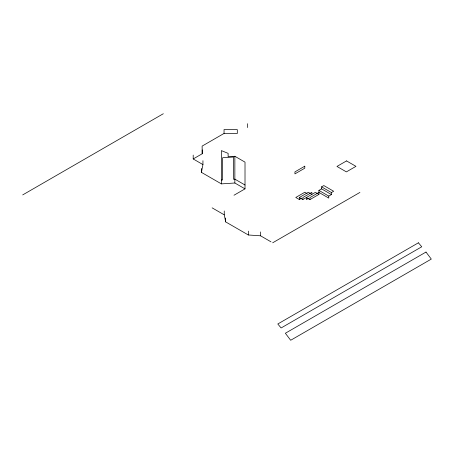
<?xml version="1.0" encoding="UTF-8"?>
<svg xmlns="http://www.w3.org/2000/svg" width="454" height="454" viewBox="0 0 454 454"><rect width="100%" height="100%" fill="white"/><g stroke="black" fill="none" stroke-linecap="round" stroke-linejoin="round"><path stroke-width="0.68" d="M221.376 183.881L221.376 150.609L228.118 153.361L228.118 156.709L234.86 156.278L245.012 162.135L245.012 188.87L234.86 183.007L221.376 183.881L201.428 172.367L202.938 164.581L202.938 160.71M22.7 194.914L163.327 113.727M224.049 133.436L224.049 129.572L237.306 129.628L237.306 133.493L224.049 133.436L202.115 146.103L202.217 153.753L193.2 158.957L193.2 155.092M233.997 195.231L245.012 188.87M301.711 198.126L299.305 199.51L299.305 197.507L308.323 192.303L310.678 193.659M321.58 186.861L323.81 185.572L333.662 191.259L331.431 192.547L321.58 186.861L321.58 188.864L331.431 194.556L331.431 192.547M299.305 197.507L302.841 199.544L315.388 192.371L318.924 194.408L318.924 190.396L321.58 188.864M308.777 198.194L306.376 199.578L306.376 197.575L309.906 199.612L318.924 194.408M318.924 190.396L328.775 196.088L331.431 194.556M272.667 242.799L359.914 192.428M221.376 180.017L222.647 179.932L222.647 157.731L233.498 157.027L233.498 179.228L234.86 179.143L245.012 185.005M224.253 210.979L224.253 214.844L225.661 221.893L248.349 234.99L260.551 235.802L270.959 241.812M307.142 193.625L304.787 192.269L295.775 197.473L299.305 199.51M193.2 158.957L202.938 164.581M212.137 207.853L224.253 214.844M328.775 196.088L328.775 198.092L318.924 192.405L309.906 197.609L309.906 199.612M311.853 194.34L311.853 192.337L302.841 197.541L302.841 199.544M260.551 231.932L260.551 235.802M248.349 231.12L248.349 234.99M247.572 123.698L247.572 127.568M234.86 156.278L234.86 183.007M225.661 218.022L225.661 221.893M202.217 149.888L202.217 153.753M201.428 168.496L201.428 172.367M304.787 166.192L294.935 171.879L294.935 173.876L304.787 168.19L304.787 166.192M346.538 160.909L336.953 166.442L346.379 171.884L355.959 166.351L346.538 160.909M418.423 242.799L277.797 323.986L281.122 327.964L421.749 246.777L418.423 242.799M425.994 252.061L285.367 333.247L290.674 340.273L431.3 259.086L425.994 252.061"/></g></svg>
